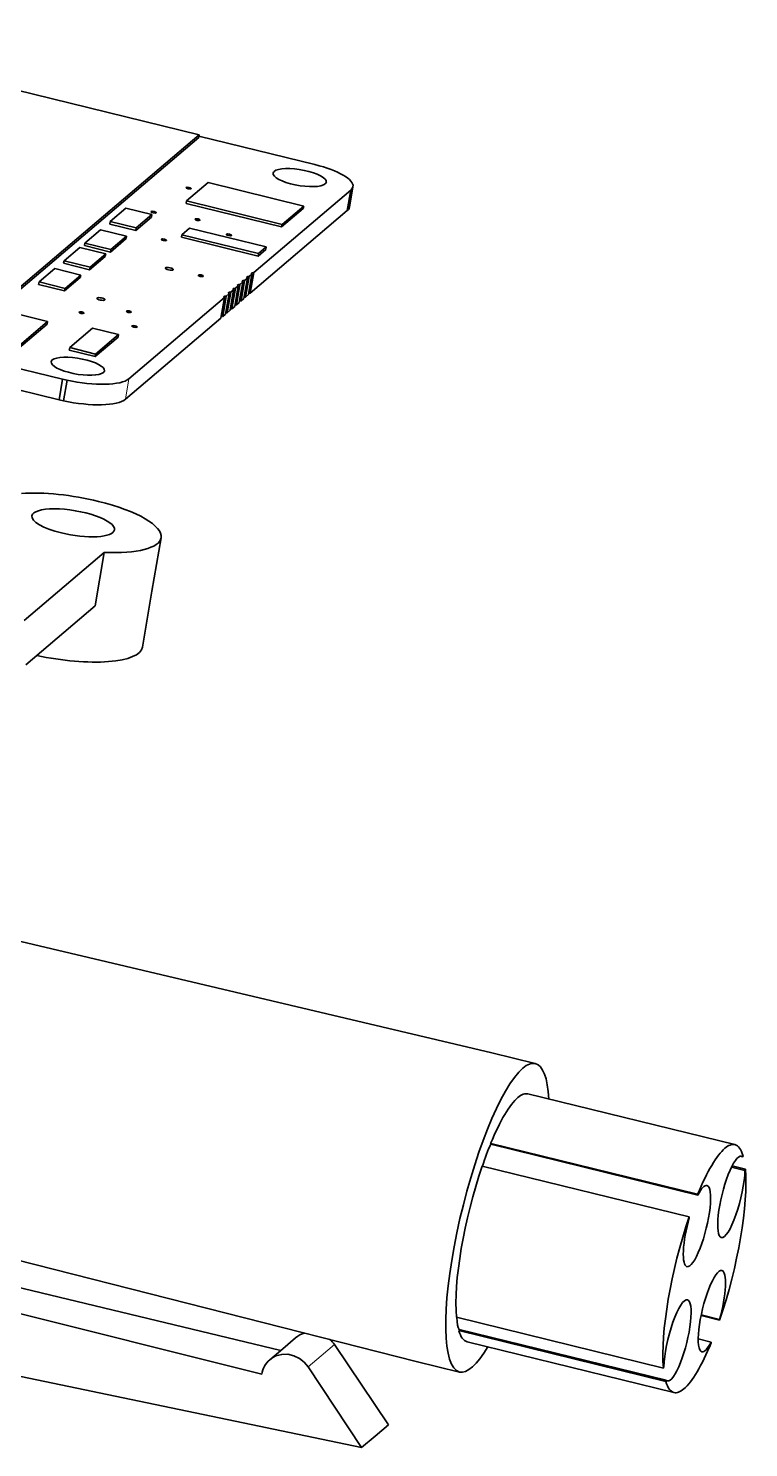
# Model space of a CAD drawing. Extents: x 284 to 1097, y 96 to 774.
# Drawn here: x 986.5 to 1013.2, y 236.1 to 288.7 of the extents above; entities that cross this region are included whole.
import ezdxf

# ---------------------------------------------------------------- set-up
doc = ezdxf.new("R2010")
doc.units = 0

msp = doc.modelspace()

# ---------------------------------------------------------------- linework, layer by layer
at = {"color": 7, "lineweight": 35, "ltscale": 0.413789}
msp.add_line((992.823, 284.723), (976.749, 288.669), dxfattribs=at)
at = {"color": 7, "lineweight": 35, "ltscale": 0.224199}
for p, q in [((992.807, 284.629), (985.976, 278.819)), ((985.992, 278.913), (992.823, 284.723))]:
    msp.add_line(p, q, dxfattribs=at)
at = {"color": 7, "lineweight": 35, "ltscale": 0.00239}
for p, q in [((992.823, 284.723), (992.807, 284.629)), ((992.356, 282.279), (992.34, 282.185)), ((991.075, 281.777), (991.059, 281.682)), ((996.691, 282.092), (996.675, 281.998)), ((989.533, 281.519), (989.517, 281.425)), ((990.494, 281.283), (990.478, 281.189)), ((995.891, 281.411), (995.875, 281.317)), ((988.593, 280.719), (988.577, 280.625)), ((990.135, 280.977), (990.119, 280.883)), ((992.184, 281.027), (992.168, 280.933)), ((989.554, 280.483), (989.538, 280.389)), ((995.018, 280.331), (995.002, 280.237)), ((995.306, 280.576), (995.29, 280.482)), ((987.823, 280.064), (987.807, 279.97)), ((988.784, 279.828), (988.768, 279.734)), ((986.9, 279.279), (986.884, 279.185)), ((988.442, 279.537), (988.426, 279.443)), ((987.861, 279.043), (987.845, 278.949)), ((987.213, 277.817), (987.197, 277.722)), ((989.842, 277.334), (989.826, 277.24)), ((988.032, 276.848), (988.016, 276.754)), ((988.993, 276.612), (988.977, 276.518))]:
    msp.add_line(p, q, dxfattribs=at)
at = {"color": 7, "lineweight": 35, "ltscale": 0.110528}
msp.add_line((997.109, 283.625), (992.816, 284.679), dxfattribs=at)
at = {"color": 7, "lineweight": 35, "ltscale": 0.00018924}
for p, q in [((992.334, 282.772), (992.338, 282.779)), ((991.42, 280.855), (991.424, 280.862)), ((993.83, 281.04), (993.834, 281.046)), ((988.372, 278.159), (988.376, 278.165)), ((990.121, 278.195), (990.125, 278.202)), ((990.329, 277.648), (990.333, 277.654))]:
    msp.add_line(p, q, dxfattribs=at)
at = {"color": 7, "lineweight": 35, "ltscale": 0.02627}
for p, q in [((993.156, 282.96), (992.356, 282.279)), ((996.675, 281.998), (995.875, 281.317))]:
    msp.add_line(p, q, dxfattribs=at)
at = {"color": 7, "lineweight": 35, "ltscale": 0.090996}
for p, q in [((996.691, 282.092), (993.156, 282.96)), ((995.875, 281.317), (992.34, 282.185))]:
    msp.add_line(p, q, dxfattribs=at)
at = {"color": 7, "lineweight": 35, "ltscale": 0.019239}
for p, q in [((998.385, 282.049), (998.515, 282.807)), ((998.305, 281.92), (998.434, 282.679)), ((998.347, 281.964), (998.476, 282.723)), ((994.713, 278.865), (994.842, 279.624)), ((994.033, 278.287), (994.163, 279.046)), ((994.139, 278.377), (994.269, 279.136)), ((994.203, 278.431), (994.332, 279.19)), ((994.309, 278.522), (994.438, 279.28)), ((994.373, 278.576), (994.502, 279.335)), ((994.543, 278.72), (994.672, 279.479)), ((994.649, 278.811), (994.778, 279.569)), ((993.63, 277.944), (993.759, 278.702)), ((993.8, 278.088), (993.929, 278.847)), ((993.863, 278.142), (993.993, 278.901)), ((993.969, 278.233), (994.099, 278.991)), ((987.637, 274.919), (987.766, 275.677)), ((987.804, 274.88), (987.933, 275.639))]:
    msp.add_line(p, q, dxfattribs=at)
at = {"color": 7, "lineweight": 35, "ltscale": 0.090998}
msp.add_line((992.356, 282.279), (995.891, 281.411), dxfattribs=at)
at = {"color": 7, "lineweight": 35, "ltscale": 0.117895}
msp.add_line((994.842, 279.624), (998.434, 282.679), dxfattribs=at)
at = {"color": 7, "lineweight": 35, "ltscale": 0.001518}
msp.add_line((998.434, 282.679), (998.476, 282.723), dxfattribs=at)
at = {"color": 7, "lineweight": 35, "ltscale": 0.019057}
for p, q in [((990.114, 282.013), (989.533, 281.519)), ((991.059, 281.682), (990.478, 281.189)), ((990.494, 281.283), (991.075, 281.777)), ((989.174, 281.213), (988.593, 280.719)), ((990.119, 280.883), (989.538, 280.389)), ((989.554, 280.483), (990.135, 280.977)), ((988.404, 280.558), (987.823, 280.064)), ((988.784, 279.828), (989.365, 280.322)), ((988.426, 279.443), (987.845, 278.949))]:
    msp.add_line(p, q, dxfattribs=at)
at = {"color": 7, "lineweight": 35, "ltscale": 0.024749}
for p, q in [((991.075, 281.777), (990.114, 282.013)), ((990.135, 280.977), (989.174, 281.213)), ((990.478, 281.189), (989.517, 281.425)), ((989.533, 281.519), (990.494, 281.283)), ((989.538, 280.389), (988.577, 280.625)), ((988.593, 280.719), (989.554, 280.483)), ((989.365, 280.322), (988.404, 280.558)), ((988.768, 279.734), (987.807, 279.97)), ((987.823, 280.064), (988.784, 279.828)), ((986.9, 279.279), (987.861, 279.043)), ((989.842, 277.334), (988.88, 277.57)), ((988.977, 276.518), (988.016, 276.754)), ((988.032, 276.848), (988.993, 276.612))]:
    msp.add_line(p, q, dxfattribs=at)
at = {"color": 7, "lineweight": 35, "ltscale": 0.000189886}
for p, q in [((991.04, 281.88), (991.044, 281.886)), ((992.667, 281.605), (992.671, 281.611)), ((992.784, 279.528), (992.788, 279.534))]:
    msp.add_line(p, q, dxfattribs=at)
at = {"color": 7, "lineweight": 35, "ltscale": 0.117894}
msp.add_line((994.713, 278.865), (998.305, 281.92), dxfattribs=at)
msp.add_line((994.713, 278.865), (998.305, 281.92), dxfattribs=at)
at = {"color": 7, "lineweight": 35, "ltscale": 0.026269}
msp.add_line((995.891, 281.411), (996.691, 282.092), dxfattribs=at)
at = {"color": 7, "lineweight": 35, "ltscale": 0.001519}
msp.add_line((998.305, 281.92), (998.347, 281.964), dxfattribs=at)
msp.add_line((998.305, 281.92), (998.347, 281.964), dxfattribs=at)
at = {"color": 7, "lineweight": 35, "ltscale": 0.009448}
msp.add_line((992.472, 281.272), (992.184, 281.027), dxfattribs=at)
at = {"color": 7, "lineweight": 35, "ltscale": 0.072945}
msp.add_line((995.306, 280.576), (992.472, 281.272), dxfattribs=at)
at = {"color": 7, "lineweight": 35, "ltscale": 0.072943}
for p, q in [((995.002, 280.237), (992.168, 280.933)), ((992.184, 281.027), (995.018, 280.331))]:
    msp.add_line(p, q, dxfattribs=at)
at = {"color": 7, "lineweight": 35, "ltscale": 0.019056}
for p, q in [((989.349, 280.228), (988.768, 279.734)), ((987.481, 279.773), (986.9, 279.279))]:
    msp.add_line(p, q, dxfattribs=at)
at = {"color": 7, "lineweight": 35, "ltscale": 0.002391}
msp.add_line((989.365, 280.322), (989.349, 280.228), dxfattribs=at)
at = {"color": 7, "lineweight": 35, "ltscale": 0.009449}
for p, q in [((995.29, 280.482), (995.002, 280.237)), ((995.018, 280.331), (995.306, 280.576))]:
    msp.add_line(p, q, dxfattribs=at)
at = {"color": 7, "lineweight": 35, "ltscale": 0.024751}
for p, q in [((988.442, 279.537), (987.481, 279.773)), ((987.845, 278.949), (986.884, 279.185))]:
    msp.add_line(p, q, dxfattribs=at)
at = {"color": 7, "lineweight": 35, "ltscale": 0.000316326}
for p, q in [((994.757, 279.592), (994.759, 279.604)), ((994.247, 279.158), (994.249, 279.171))]:
    msp.add_line(p, q, dxfattribs=at)
at = {"color": 7, "lineweight": 35, "ltscale": 0.000276066}
msp.add_line((994.759, 279.604), (994.767, 279.612), dxfattribs=at)
at = {"color": 7, "lineweight": 35, "ltscale": 0.000737769}
msp.add_line((994.762, 279.582), (994.767, 279.612), dxfattribs=at)
at = {"color": 7, "lineweight": 35, "ltscale": 0.019058}
msp.add_line((987.861, 279.043), (988.442, 279.537), dxfattribs=at)
at = {"color": 7, "lineweight": 35, "ltscale": 0.003478}
for p, q in [((994.163, 279.046), (994.269, 279.136)), ((994.672, 279.479), (994.778, 279.569)), ((994.033, 278.287), (994.139, 278.377)), ((994.033, 278.287), (994.139, 278.377))]:
    msp.add_line(p, q, dxfattribs=at)
at = {"color": 7, "lineweight": 35, "ltscale": 0.000275573}
for p, q in [((994.249, 279.171), (994.257, 279.178)), ((994.079, 279.026), (994.088, 279.034))]:
    msp.add_line(p, q, dxfattribs=at)
at = {"color": 7, "lineweight": 35, "ltscale": 0.000736759}
for p, q in [((994.253, 279.149), (994.257, 279.178)), ((994.422, 279.293), (994.427, 279.323)), ((993.743, 278.715), (993.748, 278.745)), ((993.913, 278.86), (993.918, 278.889)), ((994.083, 279.004), (994.088, 279.034))]:
    msp.add_line(p, q, dxfattribs=at)
at = {"color": 7, "lineweight": 35, "ltscale": 0.00348}
for p, q in [((994.332, 279.19), (994.438, 279.28)), ((994.502, 279.335), (994.608, 279.425)), ((993.993, 278.901), (994.099, 278.991)), ((994.203, 278.431), (994.309, 278.522)), ((994.203, 278.431), (994.309, 278.522)), ((993.694, 277.998), (993.8, 278.088)), ((993.694, 277.998), (993.8, 278.088)), ((993.863, 278.142), (993.969, 278.233)), ((993.863, 278.142), (993.969, 278.233))]:
    msp.add_line(p, q, dxfattribs=at)
at = {"color": 7, "lineweight": 35, "ltscale": 0.000315827}
msp.add_line((994.417, 279.303), (994.419, 279.315), dxfattribs=at)
at = {"color": 7, "lineweight": 35, "ltscale": 0.000274904}
for p, q in [((994.419, 279.315), (994.427, 279.323)), ((994.589, 279.46), (994.597, 279.467))]:
    msp.add_line(p, q, dxfattribs=at)
at = {"color": 7, "lineweight": 35, "ltscale": 0.01924}
for p, q in [((994.479, 278.666), (994.608, 279.425)), ((993.694, 277.998), (993.823, 278.757))]:
    msp.add_line(p, q, dxfattribs=at)
at = {"color": 7, "lineweight": 35, "ltscale": 0.000316579}
for p, q in [((994.587, 279.447), (994.589, 279.46)), ((993.737, 278.725), (993.739, 278.737)), ((993.907, 278.869), (993.909, 278.882)), ((994.077, 279.014), (994.079, 279.026))]:
    msp.add_line(p, q, dxfattribs=at)
at = {"color": 7, "lineweight": 35, "ltscale": 0.000737512}
msp.add_line((994.592, 279.438), (994.597, 279.467), dxfattribs=at)
at = {"color": 7, "lineweight": 35, "ltscale": 0.299078}
for p, q in [((976.148, 278.529), (987.766, 275.677)), ((976.019, 277.771), (987.637, 274.919)), ((976.019, 277.771), (987.637, 274.919))]:
    msp.add_line(p, q, dxfattribs=at)
at = {"color": 7, "lineweight": 35, "ltscale": 0.104324}
msp.add_line((987.213, 277.817), (983.161, 278.811), dxfattribs=at)
at = {"color": 7, "lineweight": 35, "ltscale": 0.116036}
msp.add_line((990.224, 275.695), (993.759, 278.702), dxfattribs=at)
at = {"color": 7, "lineweight": 35, "ltscale": 0.000274409}
for p, q in [((993.739, 278.737), (993.748, 278.745)), ((993.909, 278.882), (993.918, 278.889))]:
    msp.add_line(p, q, dxfattribs=at)
at = {"color": 7, "lineweight": 35, "ltscale": 0.003479}
for p, q in [((993.823, 278.757), (993.929, 278.847)), ((994.373, 278.576), (994.479, 278.666)), ((994.373, 278.576), (994.479, 278.666)), ((994.543, 278.72), (994.649, 278.811)), ((994.543, 278.72), (994.649, 278.811))]:
    msp.add_line(p, q, dxfattribs=at)
at = {"color": 7, "lineweight": 35, "ltscale": 0.039828}
for p, q in [((987.197, 277.722), (985.984, 276.69)), ((986, 276.785), (987.213, 277.817))]:
    msp.add_line(p, q, dxfattribs=at)
at = {"color": 7, "lineweight": 35, "ltscale": 0.027847}
for p, q in [((988.88, 277.57), (988.032, 276.848)), ((989.826, 277.24), (988.977, 276.518)), ((988.993, 276.612), (989.842, 277.334))]:
    msp.add_line(p, q, dxfattribs=at)
at = {"color": 7, "lineweight": 35, "ltscale": 0.116038}
msp.add_line((990.094, 274.936), (993.63, 277.944), dxfattribs=at)
msp.add_line((990.094, 274.936), (993.63, 277.944), dxfattribs=at)
at = {"color": 7, "lineweight": 35, "ltscale": 0.004285}
for p, q in [((987.766, 275.677), (987.933, 275.639)), ((987.637, 274.919), (987.804, 274.88)), ((987.637, 274.919), (987.804, 274.88))]:
    msp.add_line(p, q, dxfattribs=at)
at = {"color": 7, "lineweight": 13, "ltscale": 0.019239}
msp.add_line((990.094, 274.936), (990.224, 275.695), dxfattribs=at)
at = {"color": 7, "lineweight": 35, "ltscale": 0.050189}
for p, q in [((991.078, 267.827), (991.415, 269.807)), ((988.973, 267.285), (989.31, 269.264))]:
    msp.add_line(p, q, dxfattribs=at)
at = {"color": 7, "lineweight": 35, "ltscale": 0.097355}
msp.add_line((986.344, 266.741), (989.31, 269.264), dxfattribs=at)
at = {"color": 7, "lineweight": 35, "ltscale": 0.052579}
msp.add_line((991.078, 267.827), (990.725, 265.754), dxfattribs=at)
at = {"color": 7, "lineweight": 35, "ltscale": 0.084109}
msp.add_line((988.973, 267.285), (986.41, 265.105), dxfattribs=at)
at = {"color": 7, "lineweight": 35}
for p, q in [((971.627, 258.306), (1003.653, 250.734)), ((968.957, 247.429), (1000.849, 239.313)), ((995.84, 239.715), (972.454, 245.339)), ((995.14, 238.842), (971.714, 244.71)), ((971.233, 241.883), (998.836, 236.118))]:
    msp.add_line(p, q, dxfattribs=at)
at = {"color": 7, "lineweight": 35, "ltscale": 0.041378}
msp.add_line((1003.655, 250.733), (1005.263, 250.338), dxfattribs=at)
at = {"color": 7, "lineweight": 35, "ltscale": 0.197159}
for p, q in [((1004.987, 249.217), (1012.646, 247.337)), ((1011.27, 245.497), (1003.611, 247.377)), ((1011.274, 245.469), (1003.615, 247.349)), ((1003.297, 246.54), (1010.956, 244.66)), ((1010.003, 239.065), (1002.344, 240.945)), ((1002.448, 240.496), (1010.107, 238.616)), ((1002.735, 240.039), (1010.394, 238.159))]:
    msp.add_line(p, q, dxfattribs=at)
at = {"color": 7, "lineweight": 35, "ltscale": 0.000709058}
for p, q in [((1003.611, 247.377), (1003.615, 247.349)), ((1010.956, 244.66), (1010.961, 244.632)), ((1012.084, 240.835), (1012.079, 240.863))]:
    msp.add_line(p, q, dxfattribs=at)
at = {"color": 7, "lineweight": 35, "ltscale": 0.01278}
msp.add_line((1012.523, 246.506), (1013.02, 246.384), dxfattribs=at)
at = {"color": 7, "lineweight": 35, "ltscale": 0.012642}
msp.add_line((1013.037, 246.431), (1012.546, 246.551), dxfattribs=at)
at = {"color": 7, "lineweight": 35, "ltscale": 0.002657}
msp.add_line((1012.83, 246.905), (1012.933, 246.88), dxfattribs=at)
at = {"color": 7, "lineweight": 35, "ltscale": 0.001258}
for p, q in [((1012.951, 246.927), (1012.933, 246.88)), ((1013.037, 246.431), (1013.02, 246.384)), ((1002.431, 240.449), (1002.448, 240.496)), ((1010.003, 239.065), (1010.02, 239.112))]:
    msp.add_line(p, q, dxfattribs=at)
at = {"color": 7, "lineweight": 35, "ltscale": 0.000709434}
for p, q in [((1011.27, 245.497), (1011.274, 245.469)), ((1011.771, 239.999), (1011.766, 240.027))]:
    msp.add_line(p, q, dxfattribs=at)
at = {"color": 7, "lineweight": 35, "ltscale": 0.017743}
msp.add_line((1011.395, 241.005), (1012.084, 240.835), dxfattribs=at)
at = {"color": 7, "lineweight": 35, "ltscale": 0.017482}
msp.add_line((1011.4, 241.03), (1012.079, 240.863), dxfattribs=at)
at = {"color": 7, "lineweight": 35, "ltscale": 0.015691}
for q in [(996.392, 240.185), (995.436, 239.371)]:
    msp.add_line((995.914, 239.778), q, dxfattribs=at)
at = {"color": 7, "lineweight": 35, "ltscale": 0.197157}
msp.add_line((1002.431, 240.449), (1010.089, 238.569), dxfattribs=at)
at = {"color": 7, "lineweight": 13, "ltscale": 0.015903}
msp.add_line((997.342, 239.519), (997.827, 239.931), dxfattribs=at)
at = {"color": 7, "lineweight": 35, "ltscale": 0.0895}
msp.add_line((997.827, 239.931), (999.827, 236.961), dxfattribs=at)
at = {"color": 7, "lineweight": 35, "ltscale": 0.012222}
msp.add_line((1011.766, 240.027), (1011.291, 240.143), dxfattribs=at)
at = {"color": 7, "lineweight": 13, "ltscale": 0.015902}
msp.add_line((997.342, 239.519), (996.858, 239.106), dxfattribs=at)
at = {"color": 7, "lineweight": 35, "ltscale": 0.089583}
msp.add_line((996.858, 239.106), (998.836, 236.118), dxfattribs=at)
at = {"color": 7, "lineweight": 35, "ltscale": 0.041382}
msp.add_line((1000.852, 239.312), (1002.459, 238.917), dxfattribs=at)
at = {"color": 7, "lineweight": 35, "ltscale": 0.001259}
msp.add_line((1010.089, 238.569), (1010.107, 238.616), dxfattribs=at)
at = {"color": 7, "lineweight": 35, "ltscale": 0.016262}
for q in [(998.836, 236.118), (999.827, 236.961)]:
    msp.add_line((999.331, 236.54), q, dxfattribs=at)
at = {"color": 7, "lineweight": 35}
msp.add_lwpolyline([(995.437, 239.372), (995.546, 239.45), (995.666, 239.511), (995.88, 239.569), (996.105, 239.573), (996.329, 239.522), (996.539, 239.42), (996.714, 239.281), (996.858, 239.106)], dxfattribs=at)
for centre, radius, start, end in [((995.664, 283.288), 0.11, 127.4169, 167.8549), ((997.422, 282.998), 0.11, 307.4169, 347.8549), ((991.587, 279.787), 0.0164, 127.4169, 167.8549), ((991.851, 279.744), 0.0164, 307.4169, 347.8549), ((989.056, 278.671), 0.0164, 127.4169, 167.8549), ((989.32, 278.627), 0.0164, 307.4169, 347.8549), ((989.211, 276.014), 0.11, 307.4169, 347.8549), ((996.961, 239.514), 0.879, 105.4693, 130.276), ((996.937, 239.331), 1.073, 33.9636, 47.6597), ((996.014, 238.7), 0.886, 130.7116, 170.7998)]:
    msp.add_arc(centre, radius, start, end, dxfattribs=at)
for centre, major_axis, ratio, start_param, end_param in [((996.543, 283.143), (0.986, -0.168), 0.29343, 3.141593, 6.04219), ((996.543, 283.143), (0.986, -0.168), 0.29343, 6.283185, 9.183783), ((996.543, 283.143), (1.972, -0.336), 0.29343, 6.283184, 7.612986), ((992.432, 282.756), (0.0986, -0.0168), 0.29343, 3.141593, 6.04219), ((992.432, 282.756), (-0.0986, 0.0168), 0.29343, 3.141593, 6.04219), ((992.432, 282.756), (-0.0986, 0.0168), 0.29343, 2.900597, 3.141593), ((996.543, 283.143), (1.972, -0.336), 0.29343, 6.129456, 6.283184), ((991.139, 281.863), (0.0986, -0.0168), 0.29343, 3.141593, 6.04219), ((991.139, 281.863), (-0.0986, 0.0168), 0.29343, 3.141593, 6.04219), ((991.139, 281.863), (-0.0986, 0.0168), 0.29343, 2.900597, 3.141593), ((996.414, 282.384), (1.972, -0.336), 0.29343, 6.129456, 6.283184), ((996.414, 282.384), (1.972, -0.336), 0.29343, 6.129456, 6.28206), ((992.765, 281.588), (0.0986, -0.0168), 0.29343, 3.141593, 6.04219), ((992.765, 281.588), (-0.0986, 0.0168), 0.29343, 3.141593, 6.04219), ((992.765, 281.588), (-0.0986, 0.0168), 0.29343, 2.900597, 3.141593), ((991.519, 280.839), (0.0986, -0.0168), 0.29343, 3.141593, 6.04219), ((991.519, 280.839), (-0.0986, 0.0168), 0.29343, 3.141593, 6.04219), ((991.519, 280.839), (-0.0986, 0.0168), 0.29343, 2.900597, 3.141593), ((993.929, 281.023), (0.0986, -0.0168), 0.29343, 3.141593, 6.04219), ((993.929, 281.023), (-0.0986, 0.0168), 0.29343, 3.141593, 6.04219), ((993.929, 281.023), (-0.0986, 0.0168), 0.29343, 2.900597, 3.141593), ((991.719, 279.765), (0.148, -0.025), 0.29343, 3.141593, 6.04219), ((991.719, 279.765), (0.148, -0.025), 0.29343, 6.283185, 9.183783), ((994.905, 279.573), (-0.149, 0.025), 0.29343, 6.283184, 6.887558), ((994.905, 279.573), (-0.149, 0.025), 0.29343, 6.140374, 6.283184), ((994.905, 279.573), (-0.149, 0.025), 0.29343, 5.196822, 5.944006), ((992.882, 279.511), (0.0986, -0.0168), 0.29343, 3.141593, 6.04219), ((992.882, 279.511), (-0.0986, 0.0168), 0.29343, 3.141593, 6.04219), ((992.882, 279.511), (-0.0986, 0.0168), 0.29343, 2.900597, 3.141593), ((994.225, 278.995), (-0.149, 0.025), 0.29343, 5.196822, 5.944006), ((994.395, 279.14), (-0.149, 0.025), 0.29343, 6.283184, 6.887558), ((994.395, 279.14), (-0.149, 0.025), 0.29343, 6.140374, 6.283184), ((994.395, 279.14), (-0.149, 0.025), 0.29343, 5.196822, 5.944006), ((994.565, 279.284), (-0.149, 0.025), 0.29343, 6.283184, 6.887558), ((994.565, 279.284), (-0.149, 0.025), 0.29343, 6.140374, 6.283184), ((994.565, 279.284), (-0.149, 0.025), 0.29343, 5.196822, 5.944006), ((994.735, 279.429), (-0.149, 0.025), 0.29343, 6.283184, 6.887558), ((994.735, 279.429), (-0.149, 0.025), 0.29343, 6.140374, 6.283184), ((994.735, 279.429), (-0.149, 0.025), 0.29343, 5.196822, 5.944006), ((989.188, 278.649), (0.148, -0.025), 0.29343, 3.141593, 6.04219), ((989.188, 278.649), (0.148, -0.025), 0.29343, 6.283185, 9.183783), ((993.885, 278.706), (-0.149, 0.025), 0.29343, 6.283184, 6.887558), ((993.885, 278.706), (-0.149, 0.025), 0.29343, 6.140374, 6.283184), ((993.885, 278.706), (-0.149, 0.025), 0.29343, 5.196822, 5.944006), ((994.055, 278.851), (-0.149, 0.025), 0.29343, 6.283184, 6.887558), ((994.055, 278.851), (-0.149, 0.025), 0.29343, 6.140374, 6.283184), ((994.055, 278.851), (-0.149, 0.025), 0.29343, 5.196822, 5.944006), ((994.225, 278.995), (-0.149, 0.025), 0.29343, 6.283184, 6.887558), ((994.225, 278.995), (-0.149, 0.025), 0.29343, 6.140374, 6.283184), ((994.436, 278.526), (0.149, -0.025), 0.29343, 2.055229, 2.537195), ((994.436, 278.526), (0.149, -0.025), 0.29343, 2.055229, 2.537195), ((994.606, 278.67), (0.149, -0.025), 0.29343, 2.055229, 2.537195), ((994.606, 278.67), (0.149, -0.025), 0.29343, 2.055229, 2.537195), ((994.776, 278.814), (0.149, -0.025), 0.29343, 2.055229, 2.537195), ((994.776, 278.814), (0.149, -0.025), 0.29343, 2.055229, 2.537195), ((988.471, 278.142), (0.0986, -0.0168), 0.29343, 3.141593, 6.04219), ((988.471, 278.142), (-0.0986, 0.0168), 0.29343, 3.141593, 6.04219), ((988.471, 278.142), (-0.0986, 0.0168), 0.29343, 2.900597, 3.141593), ((990.219, 278.179), (0.0986, -0.0168), 0.29343, 3.141593, 6.04219), ((990.219, 278.179), (-0.0986, 0.0168), 0.29343, 3.141593, 6.04219), ((990.219, 278.179), (-0.0986, 0.0168), 0.29343, 2.900597, 3.141593), ((993.756, 277.948), (0.149, -0.025), 0.29343, 2.055229, 2.537195), ((993.756, 277.948), (0.149, -0.025), 0.29343, 2.055229, 2.537195), ((993.926, 278.092), (0.149, -0.025), 0.29343, 2.055229, 2.537195), ((993.926, 278.092), (0.149, -0.025), 0.29343, 2.055229, 2.537195), ((994.096, 278.237), (0.149, -0.025), 0.29343, 2.055229, 2.537195), ((994.096, 278.237), (0.149, -0.025), 0.29343, 2.055229, 2.537195), ((994.266, 278.381), (0.149, -0.025), 0.29343, 2.055229, 2.537195), ((994.266, 278.381), (0.149, -0.025), 0.29343, 2.055229, 2.537195), ((990.428, 277.631), (0.0986, -0.0168), 0.29343, 3.141593, 6.04219), ((990.428, 277.631), (-0.0986, 0.0168), 0.29343, 3.141593, 6.04219), ((990.428, 277.631), (-0.0986, 0.0168), 0.29343, 2.900597, 3.141593), ((988.332, 276.159), (0.986, -0.168), 0.29343, 6.283185, 9.183783), ((988.332, 276.159), (-0.986, 0.168), 0.29343, 6.283185, 9.183783), ((988.332, 276.159), (-0.986, 0.168), 0.29343, 6.04219, 6.283185), ((988.332, 276.159), (1.972, -0.336), 0.29343, 4.558657, 6.042188), ((988.203, 275.4), (1.972, -0.336), 0.29343, 4.558657, 6.042188), ((988.203, 275.4), (1.972, -0.336), 0.29343, 4.558657, 6.042188), ((988.162, 270.361), (3.253, -0.554), 0.29343, 1.329801, 2.249498), ((988.162, 270.361), (1.528, -0.26), 0.29343, 6.283185, 9.424778), ((988.162, 270.361), (3.253, -0.554), 0.29343, 0.000001, 1.329801), ((988.162, 270.361), (1.528, -0.26), 0.29343, 3.141593, 4.471394), ((988.162, 270.361), (1.528, -0.26), 0.29343, 4.471394, 6.283185), ((988.162, 270.361), (3.253, -0.554), 0.29343, 5.122493, 6.283186), ((987.472, 266.308), (-3.253, 0.554), 0.29343, 1.417592, 3.141593), ((1002.254, 245.022), (-1.402, -5.71), 0.228163, 3.141629, 3.143538), ((1003.861, 244.628), (-1.402, -5.71), 0.228163, 3.447731, 6.283222), ((1003.861, 244.628), (-1.402, -5.71), 0.228163, 3.141629, 3.447731), ((1003.861, 244.628), (-1.402, -5.71), 0.228163, 2.504065, 3.141629), ((1003.861, 244.628), (-1.126, -4.589), 0.228163, 3.141593, 3.447731), ((1003.861, 244.628), (-1.126, -4.589), 0.228163, 3.447731, 4.127111), ((1003.586, 246.203), (-0.37, -1.505), 0.228163, 3.904675, 4.544611), ((1011.52, 242.748), (-1.126, -4.589), 0.228163, 3.447731, 4.127111), ((1011.52, 242.748), (-1.126, -4.589), 0.228163, 3.141593, 3.447731), ((1011.52, 242.748), (-1.126, -4.589), 0.228163, 2.768352, 3.141593), ((1003.861, 244.628), (-1.126, -4.589), 0.228163, 4.339148, 5.697907), ((1012.516, 245.404), (-0.37, -1.505), 0.228163, 3.141593, 6.283222), ((1012.516, 245.404), (-0.37, -1.505), 0.228163, 2.990788, 3.141593), ((1011.52, 242.748), (-1.126, -4.589), 0.228163, 1.197555, 2.556315), ((1012.516, 245.404), (-0.37, -1.505), 0.228163, 0.000037, 2.333879), ((1011.245, 244.323), (-0.37, -1.505), 0.228163, 0, 3.141629), ((1011.245, 244.323), (-0.37, -1.505), 0.228163, 3.141629, 3.904675), ((1011.52, 242.748), (-1.126, -4.589), 0.228163, 4.339148, 5.697907), ((1011.245, 244.323), (-0.37, -1.505), 0.228163, 4.561584, 6.283185), ((1011.795, 241.173), (-0.37, -1.505), 0.228163, 3.141593, 6.283222), ((1011.795, 241.173), (-0.37, -1.505), 0.228163, 1.419991, 3.141593), ((1010.524, 240.091), (-0.37, -1.505), 0.228163, 3.141629, 5.475471), ((1010.524, 240.091), (-0.37, -1.505), 0.228163, 0, 3.141629), ((1002.865, 241.971), (-0.37, -1.505), 0.228163, 5.521097, 6.13238), ((1003.861, 244.628), (-1.126, -4.589), 0.228163, 5.909944, 6.283185), ((1003.861, 244.628), (-1.402, -5.71), 0.228163, 0.000037, 0.637529), ((1011.52, 242.748), (-1.126, -4.589), 0.228163, 0.306139, 0.985518), ((1011.795, 241.173), (-0.37, -1.505), 0.228163, 0.000037, 0.763082), ((1002.254, 245.022), (-1.402, -5.71), 0.228163, 6.281278, 6.283189), ((1010.524, 240.091), (-0.37, -1.505), 0.228163, 6.13238, 6.283185), ((1011.52, 242.748), (-1.126, -4.589), 0.228163, 5.909944, 6.283185), ((1011.52, 242.748), (-1.126, -4.589), 0.228163, 6.283185, 6.589324)]:
    msp.add_ellipse(centre, major_axis=major_axis, ratio=ratio, start_param=start_param, end_param=end_param, dxfattribs=at)

doc.saveas('drawing.dxf')
